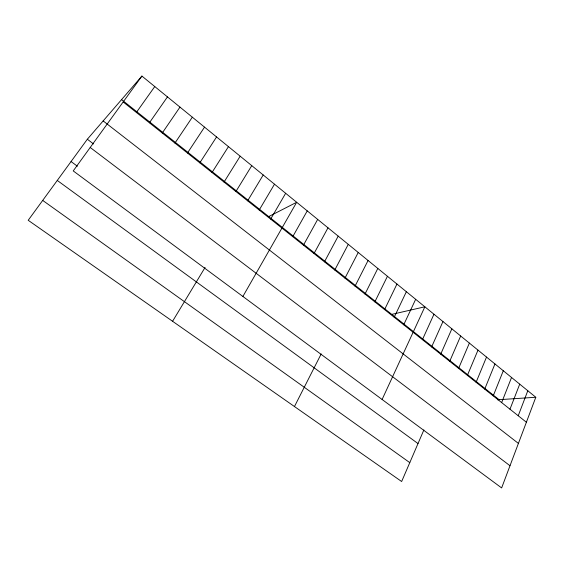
<?xml version="1.0" encoding="UTF-8"?>
<svg xmlns="http://www.w3.org/2000/svg" width="564" height="564" viewBox="0 0 564 564"><rect width="100%" height="100%" fill="white"/><g stroke="black" fill="none" stroke-linecap="round" stroke-linejoin="round"><path stroke-width="0.85" d="M535.8 397.26L501.636 487.93L73.235 170.92L141.909 76.07L535.8 397.26L497.511 399.798M518.224 415.76L527.798 390.739M509.976 409.21L519.719 384.147M501.643 402.59L511.548 377.485M493.218 395.893L503.292 370.752M484.702 389.132L494.945 363.949M476.094 382.293L486.513 357.075M467.387 375.377L477.99 350.124M458.588 368.391L469.375 343.095M423.881 429.937L401.646 481.522L28.2 220.284L87.342 139.237L141.909 76.07M449.698 361.327L460.668 335.996M440.703 354.185L451.863 328.819M431.608 346.959L442.966 321.558M422.415 339.655L433.97 314.226M382.103 399.474L424.868 306.802L391.761 314.388M403.711 324.801L415.668 299.301M394.201 317.243L406.362 291.715M384.577 309.601L396.957 284.044M374.849 301.874L387.44 276.282M365 294.055L377.817 268.436M355.045 286.145L368.08 260.498M294.464 406.545L321.191 353.924M344.971 278.137L358.232 252.468M334.769 270.043L348.27 244.346M324.455 261.851L338.196 236.126M314.014 253.553L327.994 227.814M303.453 245.164L317.68 219.396M292.758 236.668L307.239 210.887M242.887 296.46L296.671 202.272L268.718 216.583M270.649 219.107L285.652 193.283M259.214 210.027L274.499 184.188M172.577 321.283L205.07 267.449M247.638 200.826L263.205 174.974M235.907 191.513L251.763 165.647M224.035 182.08L240.179 156.2M212.001 172.521L228.448 146.633M199.804 162.841L216.562 136.946M187.452 153.027L204.528 127.126M174.939 143.087L192.331 117.185M162.256 133.012L179.972 107.111M149.404 122.797L167.452 96.902M136.375 112.455L154.769 86.553M42.702 200.417L409.788 462.635M57.274 180.445L418.009 443.565M71.071 161.537L77.381 166.225M90.212 147.479L509.997 465.737M87.342 139.237L93.511 143.933M103.163 120.929L518.408 443.41M121.57 99.624L499.091 399.693M123.171 101.964L526.388 422.239"/></g></svg>
